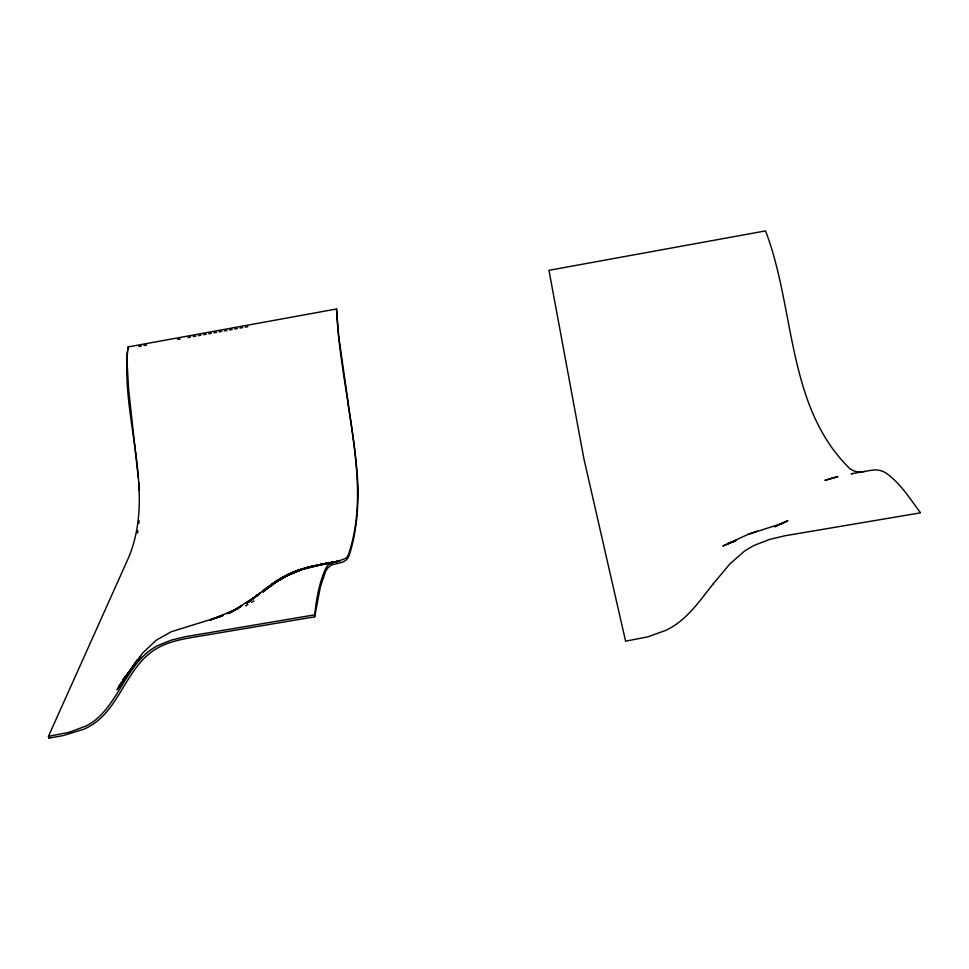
<?xml version="1.0" encoding="UTF-8"?>
<svg xmlns="http://www.w3.org/2000/svg" width="969" height="969" viewBox="0 0 969 969"><rect width="100%" height="100%" fill="white"/><g stroke="black" fill="none" stroke-linecap="round" stroke-linejoin="round"><path stroke-width="1.45" d="M126.854 358.554L128.598 389.017L138.252 477.705M126.903 357.21L126.963 355.938M127.048 354.751L127.423 351.711M336.534 308.99C339.15 366.343 353.939 422.581 357.585 479.958A99.855 14.305 79.8 0 1 358.058 490.266C358.033 512.407 355.962 535.094 348.901 556.133A212.538 32.885 79.3 0 1 346.163 560.058L342.881 562.117L331.483 564.975L327.91 567.846L325.778 571.08L320.424 586.657L314.646 616.829L196.392 636.73C181.942 639.14 166.995 641.829 154.459 649.872C128.502 666.938 121.367 700.648 98.148 720.427A73.05 60.381 16.8 0 1 83.819 729.245L63.167 735.58L49.068 738.099L48.45 736.331L128.029 558.859C157.22 491.186 119.514 416.694 128.102 346.926L336.534 308.99L338.629 335.674L348.477 404.824M137.537 533.023L137.913 530.782M314.646 616.829C315.918 600.877 318.886 584.053 325.378 569.106A230.465 36.628 82.2 0 1 328.697 564.673L335.008 561.754L307.633 567.337M127.799 350.1L128.259 348.864M49.068 738.099L49.589 736.937M132.971 667.144L122.966 679.62L140.687 656.497L118.981 686.173L142.516 653.167L156.251 640.158L171.283 631.74L222.155 615.909L209.776 620.015L223.136 615.327L210.879 619.76L238.132 608.568L227.146 613.607L239.888 607.163L229.181 612.989L241.656 605.928L230.198 612.723L257.681 595.172L246.126 603.312L258.457 594.445L247.01 602.839L259.244 593.755L247.894 602.379L260.031 593.089L248.779 601.919L271.126 584.67M136.605 662.602L138.422 660.337M137.113 660.882L135.03 662.735L137.453 661.015M269.588 586.839L271.744 585.094L263.132 591.708L265.445 589.988M263.265 591.95L265.567 590.121M270.932 585.918L273.246 584.113L271.078 585.785M269.782 585.627L263.786 590.242M267.044 588.898L269.358 587.141M262.005 591.526L267.88 587.166M267.202 588.546L278.176 580.71M277.182 581.4L273.985 583.617L278.624 580.455M277.207 580.504L286.994 574.956M271.695 584.283L277.582 580.249M277.4 580.383L271.502 584.404M270.932 584.791L276.831 580.77M276.637 581.824L280.065 579.51M277.582 581.206L280.804 579.111M279.593 579.91L287.006 575.659M277.582 581.134L287.381 575.404M245.605 605.928L247.991 604.486M251.552 602.306L253.939 600.853M277.946 580.879L282.609 578.045M287.006 575.562L281.167 578.893L281.894 578.481M281.167 578.893L286.642 575.731L284.305 577.076M279.096 579.317L285.504 575.707M281.531 578.687L283.869 577.367M348.198 404.473C355.405 453.722 364.816 505.915 348.549 554.377A210.515 32.571 79.3 0 1 345.836 558.241C328.503 565.993 307.33 564.273 290.252 573.987L293.692 572.534L284.232 577.173L294.079 572.304M287.745 575.235L282.258 578.263L286.933 575.707M284.074 577.233L287.369 575.477M284.777 576.797L302.679 569.178L328.031 563.013L301.965 569.409L289.549 574.363M286.315 575.804L291.294 573.406L279.932 578.881L285.068 576.41M787.288 520.934L774.885 526.651L778.034 525.198M292.42 572.509L307.997 567.24L301.274 569.215M774.885 526.651L778.991 524.762M288.471 574.896L300.535 569.857M779.633 524.471L787.979 520.765L780.287 524.168M289.949 574.205L300.899 569.748L294.806 572.037M287.369 574.787L293.159 572.182M290.022 574.181L293.619 572.57M290.385 574.011C306.047 566.744 323.258 563.861 340.143 560.918M782.262 523.381L747.668 534.525L722.801 546.092L736.549 540.266L727.719 543.645L734.575 541.308M299.809 569.724L293.898 571.88M300.535 569.457L294.637 571.601L300.911 569.336M757.177 531.109L747.668 534.525M295.884 571.613L301.965 569.409M296.587 571.31L302.328 569.3M302.679 569.178L315.422 565.642M309.789 566.817L338.884 561.136L327.377 563.159M309.438 566.889L322.653 563.946M326.056 563.401L313.35 566.126L326.723 563.292M138.846 346.502L141.438 346.03M144.018 345.558L146.598 345.085M177.654 339.441L180.246 338.968M188.022 337.551L190.614 337.079M193.219 336.606L195.811 336.134M198.403 335.662L201.007 335.189M203.599 334.717L206.191 334.244M208.795 333.772L211.399 333.3M213.992 332.827L216.596 332.355M219.2 331.882L221.792 331.41M224.396 330.938L227 330.465M229.605 329.993L232.209 329.508M234.813 329.036L237.417 328.564M240.021 328.091L242.625 327.619M245.242 327.147L247.846 326.674M852.877 473.526L851.182 473.817L864.614 471.443M314.162 614.927L185.83 636.621L171.549 640.049L157.923 645.499A68.678 57.765 11 0 0 148.366 651.628C125.413 670.209 117.976 701.617 95.095 720.246A70.071 57.922 16.8 0 1 85.866 726.096L69.344 732.225L48.45 736.331M128.102 346.926L128.526 348.38M138.603 482.187L139.148 490.617M139.051 520.765A98.826 30.342 79.4 0 1 138.821 523.43M135.175 662.99L117.043 689.734L137.21 660.01L135.175 662.99M713.051 584.053C701.786 598.212 691.272 613.571 676.338 624.206A70.761 62.125 -11.9 0 1 665.8 630.383L647.74 636.863L625.599 641.187L583.822 458.373L548.963 270.315L765.522 230.901C795.355 308.457 786.404 406.823 849.922 468.717A215.554 45.434 81.2 0 0 855.094 471.309C863.549 473.623 872.003 468.136 880.47 470.583A236.763 51.187 77.1 0 1 886.696 473.49C900.855 483.785 910.145 499.083 920.55 512.831L785.084 535.736L769.822 539.345L754.839 545.123A70.931 60.526 -18 0 0 743.901 551.603L729.851 563.97L713.051 584.053M292.783 572.34L286.618 575.138L292.783 572.34M831.959 478.274L824.946 480.345L837.822 476.639L831.959 478.274"/></g></svg>
